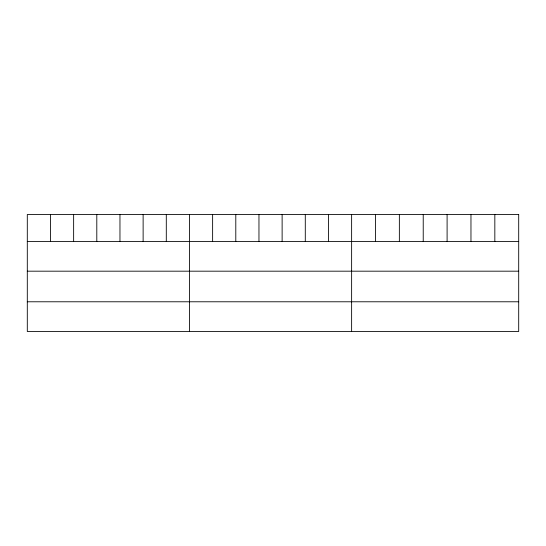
<?xml version="1.0" encoding="UTF-8"?>
<svg xmlns="http://www.w3.org/2000/svg" width="546" height="546" viewBox="0 0 546 546"><rect width="100%" height="100%" fill="white"/><g stroke="black" fill="none" stroke-linecap="round" stroke-linejoin="round"><path stroke-width="0.82" d="M27.3 241.469L518.7 241.469M27.3 271.178L518.7 271.178M27.3 301.781L518.7 301.781M494.833 214.51L494.833 241.469M470.966 214.51L470.966 241.469M447.099 214.51L447.099 241.469M423.225 214.51L423.225 241.469M399.358 214.51L399.358 241.469M375.491 214.51L375.491 241.469M351.624 214.51L351.624 331.49M328.46 214.51L328.46 241.469M305.289 214.51L305.289 241.469M282.125 214.51L282.125 241.469M258.961 214.51L258.961 241.469M235.797 214.51L235.797 241.469M212.626 214.51L212.626 241.469M189.462 214.51L189.462 331.49M166.298 214.51L166.298 241.469M143.127 214.51L143.127 241.469M119.963 214.51L119.963 241.469M96.799 214.51L96.799 241.469M73.635 214.51L73.635 241.469M50.464 214.51L50.464 241.469M518.7 214.51L27.3 214.51L27.3 331.49L518.7 331.49L518.7 214.51"/></g></svg>
